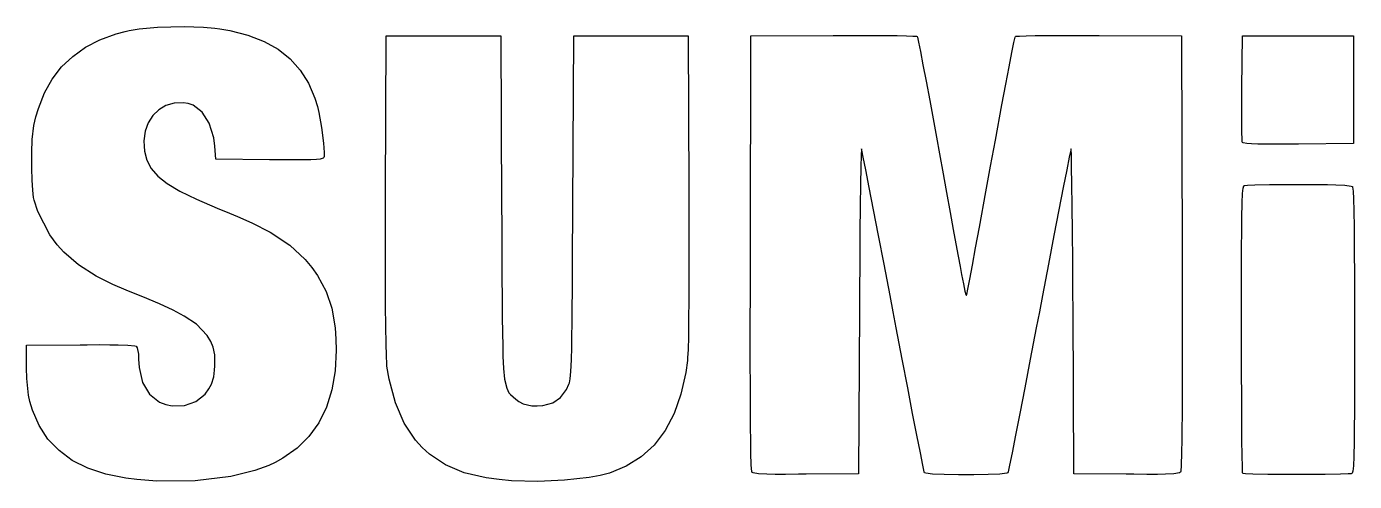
# Model space of a CAD drawing. Extents: x 1 to 1491, y 0 to 329.
# Drawn here: x 726 to 1491, y 34 to 296 of the extents above; entities that cross this region are included whole.
import ezdxf

# ---------------------------------------------------------------- set-up
doc = ezdxf.new("R2010")
doc.units = 0

msp = doc.modelspace()

# ---------------------------------------------------------------- linework, layer by layer
for p, q in [((768.723414, 288.24405), (778.099696, 291.690883)), ((778.099696, 291.690883), (783.183794, 293.101187)), ((783.183794, 293.101187), (785.564748, 293.625178)), ((785.564748, 293.625178), (791.328363, 294.518659)), ((791.328363, 294.518659), (801.797115, 295.45343)), ((801.797115, 295.45343), (817.252361, 295.889191)), ((817.252361, 295.889191), (828.377613, 295.563264)), ((828.377613, 295.563264), (834.891515, 295.015947)), ((834.891515, 295.015947), (837.741397, 294.63944)), ((837.741397, 294.63944), (843.473052, 293.63034)), ((843.473052, 293.63034), (853.984325, 290.95049)), ((853.984325, 290.95049), (863.259256, 287.362184)), ((933.208477, 199.518662), (933.5, 290.518662)), ((933.5, 290.518662), (966.5, 290.518662)), ((966.5, 290.518662), (999.5, 290.518662)), ((999.5, 290.518662), (1000, 192.018662)), ((1041, 192.518662), (1041.5, 290.518662)), ((1041.5, 290.518662), (1074.5, 290.518662)), ((1074.5, 290.518662), (1107.5, 290.518662)), ((1107.5, 290.518662), (1107.790743, 202.018662)), ((1143.246096, 165.625829), (1143.5, 290.518662)), ((1143.5, 290.518662), (1190.940088, 290.778574)), ((1190.940088, 290.778574), (1200.486476, 290.81411)), ((1200.486476, 290.81411), (1213.603804, 290.803219)), ((1213.603804, 290.803219), (1221.258539, 290.756493)), ((1221.258539, 290.756493), (1227.810238, 290.680862)), ((1227.810238, 290.680862), (1233.060969, 290.578609)), ((1233.060969, 290.578609), (1236.812805, 290.45202)), ((1298.187032, 290.451857), (1301.938909, 290.578488)), ((1301.938909, 290.578488), (1307.189678, 290.680777)), ((1307.189678, 290.680777), (1313.741408, 290.75644)), ((1313.741408, 290.75644), (1321.396168, 290.803191)), ((1321.396168, 290.803191), (1334.513519, 290.814105)), ((1334.513519, 290.814105), (1344.059912, 290.778574)), ((1344.059912, 290.778574), (1391.5, 290.518662)), ((1391.5, 290.518662), (1391.753904, 165.625829)), ((1426.234751, 260.529591), (1426.5, 290.518662)), ((1426.5, 290.518662), (1458.5, 290.518662)), ((1458.5, 290.518662), (1490.5, 290.518662)), ((1490.5, 290.518662), (1490.5, 259.518662)), ((753.049634, 278.760281), (760.381857, 283.941963)), ((760.381857, 283.941963), (768.723414, 288.24405)), ((863.259256, 287.362184), (871.337492, 282.833916)), ((1236.812805, 290.45202), (1238.867815, 290.30338)), ((1238.867815, 290.30338), (1239.197158, 290.221504)), ((1239.197158, 290.221504), (1239.345277, 289.780605)), ((1239.345277, 289.780605), (1240.004231, 286.866216)), ((1240.004231, 286.866216), (1241.101256, 281.480144)), ((1293.787485, 280.892436), (1294.954131, 286.647007)), ((1294.954131, 286.647007), (1295.649718, 289.755198)), ((1295.649718, 289.755198), (1295.802611, 290.221272)), ((1295.802611, 290.221272), (1296.131977, 290.303172)), ((1296.131977, 290.303172), (1298.187032, 290.451857)), ((746.701352, 272.674661), (753.049634, 278.760281)), ((871.337492, 282.833916), (878.258681, 277.334184)), ((878.258681, 277.334184), (884.062469, 270.831481)), ((1241.101256, 281.480144), (1242.581696, 273.908512)), ((1292.208193, 272.797494), (1293.787485, 280.892436)), ((741.311617, 265.660764), (746.701352, 272.674661)), ((884.062469, 270.831481), (888.788506, 263.294304)), ((1242.581696, 273.908512), (1244.390895, 264.437446)), ((1290.274668, 262.668192), (1292.208193, 272.797494)), ((736.855039, 257.694245), (741.311617, 265.660764)), ((888.788506, 263.294304), (892.476437, 254.691147)), ((1244.390895, 264.437446), (1246.474196, 253.35307)), ((1288.045323, 250.81054), (1290.274668, 262.668192)), ((1426.191455, 254.479396), (1426.234751, 260.529591)), ((733.306224, 248.750764), (736.855039, 257.694245)), ((892.476437, 254.691147), (893.943503, 249.97998)), ((1246.474196, 253.35307), (1249.993527, 234.327448)), ((1426.170569, 243.574006), (1426.191455, 254.479396)), ((1490.5, 259.518662), (1490.5, 228.518662)), ((731.864292, 243.905055), (733.306224, 248.750764)), ((799.177053, 244.659284), (796.535344, 240.493851)), ((802.625593, 247.99464), (799.177053, 244.659284)), ((806.770749, 250.39332), (802.625593, 247.99464)), ((811.502304, 251.748725), (806.770749, 250.39332)), ((816.710044, 251.954259), (811.502304, 251.748725)), ((819.458041, 251.592511), (816.710044, 251.954259)), ((822.440264, 250.638524), (819.458041, 251.592511)), ((827.671842, 246.644358), (822.440264, 250.638524)), ((831.6994, 240.229914), (827.671842, 246.644358)), ((893.943503, 249.97998), (894.786002, 246.486176)), ((894.786002, 246.486176), (896.348552, 237.741861)), ((1284.274418, 230.452803), (1288.045323, 250.81054)), ((729.809179, 230.989969), (730.710474, 238.970056)), ((730.710474, 238.970056), (731.864292, 243.905055)), ((796.535344, 240.493851), (794.810682, 235.604937)), ((834.250704, 231.828762), (831.6994, 240.229914)), ((896.348552, 237.741861), (897.478617, 228.788308)), ((1426.231168, 235.116827), (1426.170569, 243.574006)), ((729.593549, 223.438547), (729.809179, 230.989969)), ((794.810682, 235.604937), (794.113282, 230.099143)), ((794.113282, 230.099143), (794.184247, 227.148227)), ((834.887688, 227.018662), (834.250704, 231.828762)), ((1249.993527, 234.327448), (1252.522961, 220.461592)), ((1281.561075, 215.61307), (1284.274418, 230.452803)), ((1426.325669, 230.997697), (1426.231168, 235.116827)), ((1426.410306, 229.550974), (1426.325669, 230.997697)), ((1426.458771, 229.265508), (1426.410306, 229.550974)), ((729.558177, 218.518662), (729.593549, 223.438547)), ((794.184247, 227.148227), (794.49596, 224.254804)), ((794.49596, 224.254804), (795.789783, 218.999625)), ((835.5, 219.518662), (834.887688, 227.018662)), ((897.478617, 228.788308), (897.848005, 223.475614)), ((897.848005, 223.475614), (897.79085, 221.201577)), ((1206.978202, 221.844669), (1206.812689, 215.020829)), ((1207.136751, 225.232132), (1206.978202, 221.844669)), ((1207.211861, 225.518662), (1207.136751, 225.232132)), ((1207.375023, 224.838986), (1207.211861, 225.518662)), ((1208.211884, 220.783256), (1207.375023, 224.838986)), ((1327.624977, 224.838986), (1326.788116, 220.783256)), ((1327.788139, 225.518662), (1327.624977, 224.838986)), ((1327.863249, 225.232132), (1327.788139, 225.518662)), ((1328.021798, 221.844669), (1327.863249, 225.232132)), ((1328.187311, 215.020829), (1328.021798, 221.844669)), ((1426.929413, 228.925255), (1426.458771, 229.265508)), ((1429.07264, 228.544222), (1426.929413, 228.925255)), ((1431.659548, 228.370168), (1429.07264, 228.544222)), ((1435.332859, 228.255076), (1431.659548, 228.370168)), ((1440.229657, 228.194653), (1435.332859, 228.255076)), ((1446.487026, 228.184602), (1440.229657, 228.194653)), ((1454.242049, 228.220629), (1446.487026, 228.184602)), ((1458.724019, 228.254579), (1454.242049, 228.220629)), ((1490.5, 228.518662), (1458.724019, 228.254579)), ((729.566551, 214.497897), (729.558177, 218.518662)), ((729.717955, 207.449927), (729.566551, 214.497897)), ((795.789783, 218.999625), (798.199744, 214.278413)), ((798.199744, 214.278413), (801.99257, 209.881262)), ((866.275825, 219.254173), (835.5, 219.518662)), ((871.112051, 219.214988), (866.275825, 219.254173)), ((879.242673, 219.168694), (871.112051, 219.214988)), ((885.518467, 219.173558), (879.242673, 219.168694)), ((890.180571, 219.239654), (885.518467, 219.173558)), ((893.470122, 219.377053), (890.180571, 219.239654)), ((895.628256, 219.595826), (893.470122, 219.377053)), ((897.271538, 220.098596), (895.628256, 219.595826)), ((897.656105, 220.56487), (897.271538, 220.098596)), ((897.79085, 221.201577), (897.656105, 220.56487)), ((1206.812689, 215.020829), (1206.645182, 205.140006)), ((1209.667309, 213.452753), (1208.211884, 220.783256)), ((1252.522961, 220.461592), (1253.821244, 213.306337)), ((1278.854594, 200.7802), (1281.561075, 215.61307)), ((1326.788116, 220.783256), (1325.332691, 213.452753)), ((1328.354818, 205.140006), (1328.187311, 215.020829)), ((730.045655, 201.782832), (729.717955, 207.449927)), ((801.99257, 209.881262), (807.434988, 205.598269)), ((1211.666714, 203.231953), (1209.667309, 213.452753)), ((1253.821244, 213.306337), (1256.180885, 200.305661)), ((1325.332691, 213.452753), (1323.333286, 203.231953)), ((730.545756, 197.563964), (730.045655, 201.782832)), ((807.434988, 205.598269), (814.793727, 201.219527)), ((814.793727, 201.219527), (824.335514, 196.53513)), ((933.176686, 188.280176), (933.208477, 199.518662)), ((1107.790743, 202.018662), (1107.82241, 191.070556)), ((1206.645182, 205.140006), (1206.480652, 192.581595)), ((1214.135516, 190.505332), (1211.666714, 203.231953)), ((1256.180885, 200.305661), (1258.242366, 188.958674)), ((1275.11756, 180.456332), (1278.854594, 200.7802)), ((1323.333286, 203.231953), (1320.864484, 190.505332)), ((1328.519348, 192.581595), (1328.354818, 205.140006)), ((1426.346786, 194.413481), (1426.583639, 199.873898)), ((1426.583639, 199.873898), (1426.90679, 202.91059)), ((1426.90679, 202.91059), (1427.32925, 204.204942)), ((1427.32925, 204.204942), (1427.581787, 204.411673)), ((1427.581787, 204.411673), (1427.897098, 204.473506)), ((1427.897098, 204.473506), (1429.392711, 204.591658)), ((1429.392711, 204.591658), (1433.557899, 204.750437)), ((1433.557899, 204.750437), (1442.024793, 204.914632)), ((1442.024793, 204.914632), (1452.879741, 205.006273)), ((1452.879741, 205.006273), (1458.881787, 205.018662)), ((1458.881787, 205.018662), (1462.808722, 205.014848)), ((1462.808722, 205.014848), (1469.747761, 204.983286)), ((1469.747761, 204.983286), (1475.527034, 204.917486)), ((1475.527034, 204.917486), (1480.218547, 204.814651)), ((1480.218547, 204.814651), (1485.373781, 204.584846)), ((1485.373781, 204.584846), (1489.112326, 204.122735)), ((1489.112326, 204.122735), (1489.8, 203.818662)), ((1489.8, 203.818662), (1489.964058, 203.420565)), ((1489.964058, 203.420565), (1490.250051, 201.160171)), ((1490.250051, 201.160171), (1490.483216, 196.717312)), ((730.85924, 196.018662), (730.545756, 197.563964)), ((733.002893, 189.385853), (730.85924, 196.018662)), ((824.335514, 196.53513), (836.327076, 191.335175)), ((836.327076, 191.335175), (843.324875, 188.476267)), ((1000, 192.018662), (1000.046495, 182.852359)), ((1040.957297, 184.229335), (1041, 192.518662)), ((1206.480652, 192.581595), (1206.324069, 177.724991)), ((1328.675931, 177.724991), (1328.519348, 192.581595)), ((1426.183218, 185.847953), (1426.346786, 194.413481)), ((1490.483216, 196.717312), (1490.66755, 189.815748)), ((739.93051, 176.012457), (733.002893, 189.385853)), ((843.324875, 188.476267), (847.894156, 186.59827)), ((847.894156, 186.59827), (856.207234, 182.932748)), ((933.145261, 167.894807), (933.176686, 188.280176)), ((1040.875875, 169.062958), (1040.957297, 184.229335)), ((1107.82241, 191.070556), (1107.853191, 171.169284)), ((1216.999132, 175.657366), (1214.135516, 190.505332)), ((1258.242366, 188.958674), (1260.026976, 179.154066)), ((1320.864484, 190.505332), (1318.000868, 175.657366)), ((1426.100809, 176.976181), (1426.183218, 185.847953)), ((1490.66755, 189.815748), (1490.807053, 180.179245)), ((744.18786, 170.288472), (739.93051, 176.012457)), ((856.207234, 182.932748), (866.824006, 177.521635)), ((866.824006, 177.521635), (878.111479, 170.080293)), ((1000.046495, 182.852359), (1000.132663, 166.238922)), ((1206.324069, 177.724991), (1206.180404, 160.949588)), ((1260.026976, 179.154066), (1261.556005, 170.780528)), ((1272.924501, 168.634968), (1275.11756, 180.456332)), ((1328.819596, 160.949588), (1328.675931, 177.724991)), ((1426.061994, 169.73643), (1426.100809, 176.976181)), ((1490.807053, 180.179245), (1490.905723, 167.531564)), ((747.999559, 166.096748), (744.18786, 170.288472)), ((878.111479, 170.080293), (886.945697, 161.836368)), ((1040.797573, 155.681299), (1040.875875, 169.062958)), ((1107.853191, 171.169284), (1107.840247, 153.889556)), ((1220.182977, 159.072532), (1216.999132, 175.657366)), ((1261.556005, 170.780528), (1262.850742, 163.726748)), ((1271.036621, 158.55131), (1272.924501, 168.634968)), ((1318.000868, 175.657366), (1314.817023, 159.072532)), ((1426.034182, 161.337122), (1426.061994, 169.73643)), ((756.332409, 158.78841), (747.999559, 166.096748)), ((886.945697, 161.836368), (890.723989, 157.228086)), ((933.157008, 150.261726), (933.145261, 167.894807)), ((1000.132663, 166.238922), (1000.215124, 151.781799)), ((1143.229748, 157.150846), (1143.246096, 165.625829)), ((1206.180404, 160.949588), (1206.054627, 142.634781)), ((1262.850742, 163.726748), (1263.932477, 157.881416)), ((1328.945373, 142.634781), (1328.819596, 160.949588)), ((1391.753904, 165.625829), (1391.770252, 157.150846)), ((1426.015746, 151.693083), (1426.034182, 161.337122)), ((1490.905723, 167.531564), (1490.96756, 151.596467)), ((766.578303, 152.301229), (756.332409, 158.78841)), ((890.723989, 157.228086), (893.997566, 152.602536)), ((1040.719762, 143.966378), (1040.797573, 155.681299)), ((1107.840247, 153.889556), (1107.783194, 139.18532)), ((1143.204553, 141.222129), (1143.229748, 157.150846)), ((1223.61247, 141.135305), (1220.182977, 159.072532)), ((1263.932477, 157.881416), (1264.822499, 153.133224)), ((1264.822499, 153.133224), (1265.844641, 147.82458)), ((1269.510952, 150.509991), (1271.036621, 158.55131)), ((1314.817023, 159.072532), (1311.38753, 141.135305)), ((1391.770252, 157.150846), (1391.795447, 141.222129)), ((776.216293, 147.532704), (766.578303, 152.301229)), ((783.84389, 144.227594), (776.216293, 147.532704)), ((893.997566, 152.602536), (899.028985, 143.488413)), ((933.212281, 135.33711), (933.157008, 150.261726)), ((1000.215124, 151.781799), (1000.300339, 139.317898)), ((1265.844641, 147.82458), (1266.735203, 143.54748)), ((1268.404528, 144.815642), (1269.510952, 150.509991)), ((1426.005058, 140.71914), (1426.015746, 151.693083)), ((1490.96756, 151.596467), (1490.996562, 132.097719)), ((788.07277, 142.502769), (783.84389, 144.227594)), ((793.516183, 140.294696), (788.07277, 142.502769)), ((803.018446, 136.263575), (793.516183, 140.294696)), ((899.028985, 143.488413), (902.303459, 133.773572)), ((1000.300339, 139.317898), (1000.394774, 128.684124)), ((1040.639812, 133.800216), (1040.719762, 143.966378)), ((1107.783194, 139.18532), (1107.681648, 127.010526)), ((1143.189591, 126.621829), (1143.204553, 141.222129)), ((1206.054627, 142.634781), (1206, 133.018662)), ((1225.396026, 131.779694), (1223.61247, 141.135305)), ((1266.735203, 143.54748), (1267.242123, 141.655354)), ((1267.242123, 141.655354), (1267.535715, 141.257722)), ((1267.535715, 141.257722), (1267.655738, 141.341066)), ((1267.655738, 141.341066), (1267.774383, 141.772893)), ((1267.774383, 141.772893), (1268.404528, 144.815642)), ((1311.38753, 141.135305), (1309.603974, 131.779694)), ((1329, 133.018662), (1328.945373, 142.634781)), ((1391.795447, 141.222129), (1391.810409, 126.621829)), ((1426.000494, 128.33012), (1426.005058, 140.71914)), ((810.837858, 132.643246), (803.018446, 136.263575)), ((817.170293, 129.310619), (810.837858, 132.643246)), ((902.303459, 133.773572), (904.137833, 122.517989)), ((933.311434, 123.07714), (933.212281, 135.33711)), ((1040.555093, 125.064831), (1040.639812, 133.800216)), ((1206, 133.018662), (1205.5, 38.518662)), ((1227.17913, 122.429213), (1225.396026, 131.779694)), ((1309.603974, 131.779694), (1307.82087, 122.429213)), ((1329.5, 38.518662), (1329, 133.018662)), ((1490.996562, 132.097719), (1491, 120.925651)), ((824.309344, 124.581863), (817.170293, 129.310619)), ((830.451834, 118.134975), (824.309344, 124.581863)), ((904.137833, 122.517989), (904.613995, 116.018662)), ((933.454823, 113.437994), (933.311434, 123.07714)), ((1000.394774, 128.684124), (1000.50489, 119.717386)), ((1040.462977, 117.642245), (1040.555093, 125.064831)), ((1107.681648, 127.010526), (1107.535225, 117.319121)), ((1143.185143, 113.31005), (1143.189591, 126.621829)), ((1230.605145, 104.531512), (1227.17913, 122.429213)), ((1307.82087, 122.429213), (1304.394855, 104.531512)), ((1391.810409, 126.621829), (1391.814857, 113.31005)), ((1426, 121.57834), (1426.000494, 128.33012)), ((832.516838, 114.573773), (830.451834, 118.134975)), ((904.613995, 116.018662), (904.783942, 109.667442)), ((1000.50489, 119.717386), (1000.637154, 112.254589)), ((1040.360834, 111.414476), (1040.462977, 117.642245)), ((1107.535225, 117.319121), (1107.343541, 110.065055)), ((1426.003459, 113.198674), (1426, 121.57834)), ((1491, 120.925651), (1490.999505, 114.218188)), ((726.5, 112.518662), (757.379897, 112.783301)), ((726.560561, 99.518662), (726.5, 112.518662)), ((757.379897, 112.783301), (761.348983, 112.813387)), ((761.348983, 112.813387), (768.424297, 112.841917)), ((768.424297, 112.841917), (774.390914, 112.827128)), ((774.390914, 112.827128), (779.298972, 112.767664)), ((779.298972, 112.767664), (784.785939, 112.591736)), ((784.785939, 112.591736), (788.864895, 112.188143)), ((788.864895, 112.188143), (789.629897, 111.910857)), ((789.629897, 111.910857), (790.219603, 111.019547)), ((790.219603, 111.019547), (790.91113, 107.318316)), ((790.91113, 107.318316), (791, 104.577718)), ((833.976572, 111.322445), (832.516838, 114.573773)), ((834.912119, 107.019776), (833.976572, 111.322445)), ((904.783942, 109.667442), (904.167305, 97.705821)), ((933.6428, 106.375851), (933.454823, 113.437994)), ((1000.637154, 112.254589), (1000.798027, 106.132642)), ((1040.183067, 104.055024), (1040.360834, 111.414476)), ((1107.343541, 110.065055), (1107.106211, 105.202277)), ((1143.191487, 101.246894), (1143.185143, 113.31005)), ((1391.814857, 113.31005), (1391.808513, 101.246894)), ((1426.030103, 97.1664), (1426.003459, 113.198674)), ((1490.999505, 114.218188), (1490.994939, 101.910369)), ((726.689646, 93.332663), (726.560561, 99.518662)), ((791, 104.577718), (791.265327, 99.647829)), ((791.265327, 99.647829), (793.332525, 91.059146)), ((834.656236, 98.113089), (834.807166, 100.566274)), ((834.807166, 100.566274), (834.925514, 103.153646)), ((834.925514, 103.153646), (834.912119, 107.019776)), ((933.875722, 101.846892), (933.6428, 106.375851)), ((934.009147, 100.518662), (933.875722, 101.846892)), ((935.253869, 92.960981), (934.009147, 100.518662)), ((1000.798027, 106.132642), (1001.107119, 99.107048)), ((1039.886407, 97.323135), (1040.183067, 104.055024)), ((1106.970309, 103.653229), (1106.033328, 96.858721)), ((1107.106211, 105.202277), (1106.970309, 103.653229)), ((1143.208903, 90.392465), (1143.191487, 101.246894)), ((1233.782378, 88.02184), (1230.605145, 104.531512)), ((1304.394855, 104.531512), (1301.217622, 88.02184)), ((1391.808513, 101.246894), (1391.791097, 90.392465)), ((1490.994939, 101.910369), (1490.984247, 91.008191)), ((727.566525, 83.734213), (726.689646, 93.332663)), ((832.939739, 90.1227), (834.227435, 94.315544)), ((834.227435, 94.315544), (834.656236, 98.113089)), ((904.167305, 97.705821), (902.281785, 86.745107)), ((938.825391, 79.368733), (935.253869, 92.960981)), ((1001.107119, 99.107048), (1001.679703, 92.91036)), ((1001.679703, 92.91036), (1002.987461, 87.759574)), ((1039.009737, 90.882401), (1039.502309, 93.246875)), ((1039.502309, 93.246875), (1039.886407, 97.323135)), ((1106.033328, 96.858721), (1103.250708, 84.298005)), ((1426.08077, 82.386858), (1426.030103, 97.1664)), ((793.332525, 91.059146), (797.325292, 84.371534)), ((797.325292, 84.371534), (803.095842, 79.832526)), ((823.92346, 80.059395), (829.252035, 84.425784)), ((829.252035, 84.425784), (831.397166, 87.343105)), ((831.397166, 87.343105), (832.939739, 90.1227)), ((902.281785, 86.745107), (899.135171, 76.801076)), ((1002.987461, 87.759574), (1004.233963, 85.185798)), ((1004.233963, 85.185798), (1005.055035, 84.069536)), ((1033.903374, 82.377532), (1037.333926, 87.058185)), ((1037.333926, 87.058185), (1038.716199, 90.047134)), ((1038.716199, 90.047134), (1039.009737, 90.882401)), ((1103.250708, 84.298005), (1099.271346, 73.127843)), ((1143.23767, 80.706866), (1143.208903, 90.392465)), ((1236.636602, 73.280618), (1233.782378, 88.02184)), ((1301.217622, 88.02184), (1298.363398, 73.280618)), ((1391.791097, 90.392465), (1391.76233, 80.706866)), ((1490.984247, 91.008191), (1490.965805, 81.427057)), ((728.335409, 80.090903), (727.566525, 83.734213)), ((729.827854, 75.198046), (728.335409, 80.090903)), ((803.095842, 79.832526), (806.601603, 78.446102)), ((806.601603, 78.446102), (810.346901, 77.642351)), ((810.346901, 77.642351), (817.504239, 77.756087)), ((817.504239, 77.756087), (823.92346, 80.059395)), ((899.135171, 76.801076), (894.735254, 67.889506)), ((943.880322, 67.71361), (938.825391, 79.368733)), ((1005.055035, 84.069536), (1008.107712, 81.405474)), ((1008.107712, 81.405474), (1009.963327, 80.185798)), ((1009.963327, 80.185798), (1012.464615, 78.873704)), ((1012.464615, 78.873704), (1017.341133, 77.676722)), ((1017.341133, 77.676722), (1020.5, 77.599485)), ((1020.5, 77.599485), (1023.813071, 77.819)), ((1023.813071, 77.819), (1029.450249, 79.334585)), ((1029.450249, 79.334585), (1033.903374, 82.377532)), ((1143.278068, 72.150202), (1143.23767, 80.706866)), ((1391.76233, 80.706866), (1391.721932, 72.150202)), ((1426.152726, 69.200041), (1426.08077, 82.386858)), ((1490.965805, 81.427057), (1490.937986, 73.082368)), ((733.715027, 66.277565), (729.827854, 75.198046)), ((1099.271346, 73.127843), (1094.113004, 63.371617)), ((1143.330377, 64.682575), (1143.278068, 72.150202)), ((1239.093592, 60.688266), (1236.636602, 73.280618)), ((1298.363398, 73.280618), (1295.906408, 60.688266)), ((1391.721932, 72.150202), (1391.669623, 64.682575)), ((1426.243237, 57.945938), (1426.152726, 69.200041)), ((1490.937986, 73.082368), (1490.899164, 65.889525)), ((738.827157, 58.49477), (733.715027, 66.277565)), ((894.735254, 67.889506), (889.089822, 60.026173)), ((950.467426, 57.883179), (943.880322, 67.71361)), ((1094.113004, 63.371617), (1087.793447, 55.052711)), ((1143.394876, 58.264088), (1143.330377, 64.682575)), ((1391.669623, 64.682575), (1391.605124, 58.264088)), ((1490.899164, 65.889525), (1490.816744, 57.074915)), ((745.190532, 51.830515), (738.827157, 58.49477)), ((889.089822, 60.026173), (882.206665, 53.226855)), ((954.35078, 53.617088), (950.467426, 57.883179)), ((958.550713, 49.792585), (954.35078, 53.617088)), ((1087.793447, 55.052711), (1080.330437, 48.194508)), ((1143.515091, 50.516223), (1143.394876, 58.264088)), ((1241.079119, 50.625203), (1239.093592, 60.688266)), ((1295.906408, 60.688266), (1293.920881, 50.625203)), ((1391.605124, 58.264088), (1391.484909, 50.516223)), ((1426.349569, 48.964542), (1426.243237, 57.945938)), ((1490.816744, 57.074915), (1490.653166, 48.56398)), ((752.831445, 46.265651), (745.190532, 51.830515)), ((761.776186, 41.781032), (752.831445, 46.265651)), ((874.093573, 47.507329), (869.578236, 45.057418)), ((882.206665, 53.226855), (874.093573, 47.507329)), ((967.71837, 43.596449), (958.550713, 49.792585)), ((1080.330437, 48.194508), (1071.741738, 42.82039)), ((1143.72065, 43.485359), (1143.515091, 50.516223)), ((1242.518959, 43.47185), (1241.079119, 50.625203)), ((1293.920881, 50.625203), (1292.481041, 43.47185)), ((1391.484909, 50.516223), (1391.27935, 43.485359)), ((1426.468986, 42.595842), (1426.349569, 48.964542)), ((1490.653166, 48.56398), (1490.416309, 43.137662)), ((772.051045, 38.357509), (761.776186, 41.781032)), ((783.682313, 35.975936), (772.051045, 38.357509)), ((857.857214, 40.403214), (844.187676, 36.982683)), ((865.914004, 43.372207), (857.857214, 40.403214)), ((869.578236, 45.057418), (865.914004, 43.372207)), ((978.393136, 39.135465), (967.71837, 43.596449)), ((991.155073, 36.167227), (978.393136, 39.135465)), ((1062.045112, 38.95374), (1056.786877, 37.593023)), ((1071.741738, 42.82039), (1062.045112, 38.95374)), ((1143.979999, 39.932919), (1143.72065, 43.485359)), ((1144.130544, 39.361366), (1143.979999, 39.932919)), ((1144.733311, 38.984067), (1144.130544, 39.361366)), ((1147.956825, 38.463079), (1144.733311, 38.984067)), ((1152.781213, 38.254038), (1147.956825, 38.463079)), ((1157.448794, 38.190388), (1152.781213, 38.254038)), ((1175.384448, 38.254199), (1170.999723, 38.218842)), ((1205.5, 38.518662), (1175.384448, 38.254199)), ((1243.338883, 39.608626), (1242.518959, 43.47185)), ((1243.493182, 39.029694), (1243.338883, 39.608626)), ((1244.163188, 38.787838), (1243.493182, 39.029694)), ((1248.167025, 38.400867), (1244.163188, 38.787838)), ((1254.834686, 38.142887), (1248.167025, 38.400867)), ((1286.832975, 38.400867), (1280.165314, 38.142887)), ((1290.836812, 38.787838), (1286.832975, 38.400867)), ((1291.506818, 39.029694), (1290.836812, 38.787838)), ((1291.661117, 39.608626), (1291.506818, 39.029694)), ((1292.481041, 43.47185), (1291.661117, 39.608626)), ((1359.615552, 38.254199), (1329.5, 38.518662)), ((1364.000277, 38.218842), (1359.615552, 38.254199)), ((1382.218787, 38.254038), (1377.551206, 38.190388)), ((1387.043175, 38.463079), (1382.218787, 38.254038)), ((1390.266689, 38.984067), (1387.043175, 38.463079)), ((1390.869456, 39.361366), (1390.266689, 38.984067)), ((1391.020001, 39.932919), (1390.869456, 39.361366)), ((1391.27935, 43.485359), (1391.020001, 39.932919)), ((1426.598755, 39.17983), (1426.468986, 42.595842)), ((1426.666667, 38.685328), (1426.598755, 39.17983)), ((1426.913832, 38.609507), (1426.666667, 38.685328)), ((1428.358565, 38.471591), (1426.913832, 38.609507)), ((1432.581651, 38.299335), (1428.358565, 38.471591)), ((1441.154238, 38.135134), (1432.581651, 38.299335)), ((1482.895185, 38.251486), (1474.073144, 38.103827)), ((1487.387214, 38.415454), (1482.895185, 38.251486)), ((1489.050218, 38.550415), (1487.387214, 38.415454)), ((1489.418213, 38.625651), (1489.050218, 38.550415)), ((1489.670731, 38.831728), (1489.418213, 38.625651)), ((1490.093167, 40.119174), (1489.670731, 38.831728)), ((1490.416309, 43.137662), (1490.093167, 40.119174)), ((790.014817, 35.169897), (783.682313, 35.975936)), ((801.446389, 34.294806), (790.014817, 35.169897)), ((823.666258, 34.432441), (801.446389, 34.294806)), ((844.187676, 36.982683), (823.666258, 34.432441)), ((998.5, 35.167135), (991.155073, 36.167227)), ((1005.623435, 34.544271), (998.5, 35.167135)), ((1020.795723, 34.125063), (1005.623435, 34.544271)), ((1036.153639, 34.764257), (1020.795723, 34.125063)), ((1050.439268, 36.409497), (1036.153639, 34.764257)), ((1056.786877, 37.593023), (1050.439268, 36.409497)), ((1163.467364, 38.180579), (1157.448794, 38.190388)), ((1170.999723, 38.218842), (1163.467364, 38.180579)), ((1263.10064, 38.013897), (1254.834686, 38.142887)), ((1271.89936, 38.013897), (1263.10064, 38.013897)), ((1280.165314, 38.142887), (1271.89936, 38.013897)), ((1371.532636, 38.180579), (1364.000277, 38.218842)), ((1377.551206, 38.190388), (1371.532636, 38.180579)), ((1451.837278, 38.04695), (1441.154238, 38.135134)), ((1463.265378, 38.036081), (1451.837278, 38.04695)), ((1474.073144, 38.103827), (1463.265378, 38.036081))]:
    msp.add_line(p, q)

doc.saveas('drawing.dxf')
